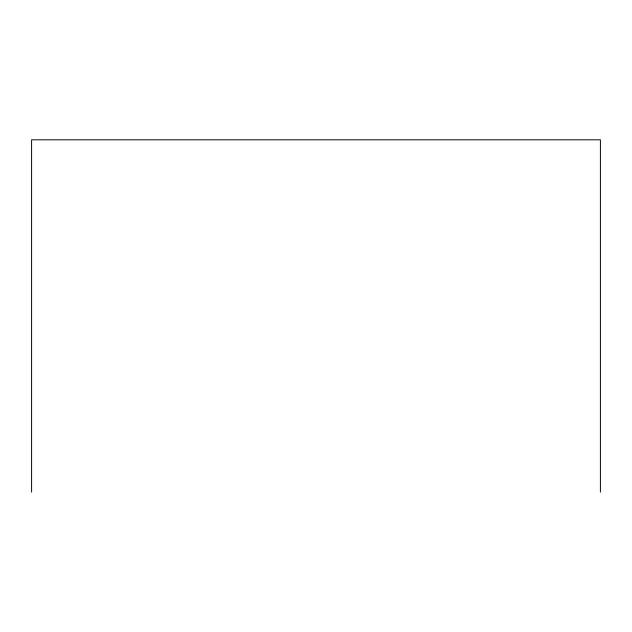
<?xml version="1.0" encoding="UTF-8"?>
<svg xmlns="http://www.w3.org/2000/svg" width="632" height="632" viewBox="0 0 632 632"><rect width="100%" height="100%" fill="white"/><g stroke="black" fill="none" stroke-linecap="round" stroke-linejoin="round"><path stroke-width="0.95" d="M600.4 492.178L600.4 139.822L31.6 139.822L31.6 492.178"/></g></svg>
